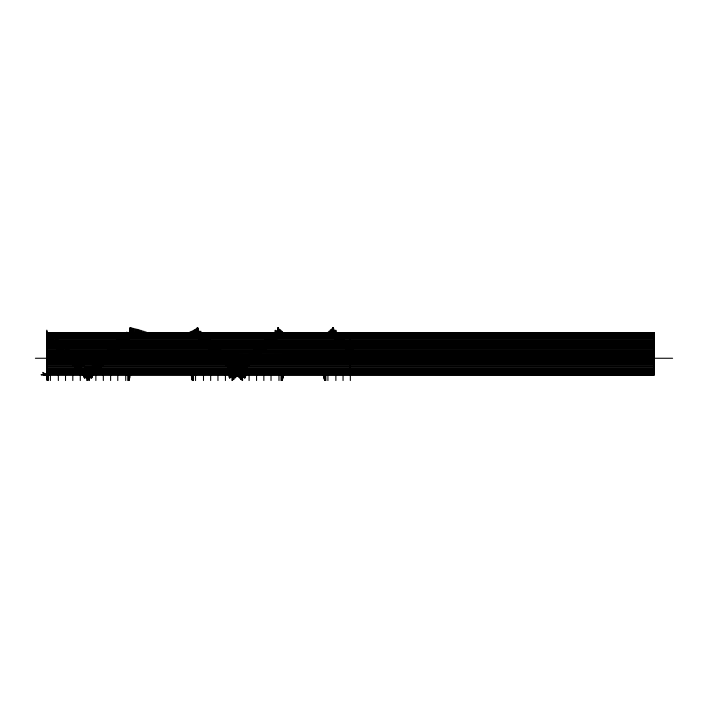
<?xml version="1.0" encoding="UTF-8"?>
<svg xmlns="http://www.w3.org/2000/svg" width="708" height="708" viewBox="0 0 708 708"><rect width="100%" height="100%" fill="white"/><g stroke="black" fill="none" stroke-linecap="round" stroke-linejoin="round"><path stroke-width="1.06" d="M46.834 330.132L46.825 333.45L50.781 336.627M47.002 338.53L47.011 331.07M47.25 339.274L47.25 332.495M47.436 339.583L47.436 333.698M62.985 355.151L63.056 349.54M64.101 356.266L64.162 350.646M64.809 356.982L64.879 351.363M65.499 357.673L65.57 352.053M66.127 358.301L66.198 352.673M66.614 358.788L66.685 353.159M67.756 359.921L67.826 354.292M68.083 360.248L68.154 354.62M68.623 360.797L68.694 355.159M69.322 361.496L69.322 355.912L74.906 355.912M69.88 362.062L69.88 356.469L75.473 356.469M70.402 362.584L70.464 356.938M71.313 363.496L71.313 357.903L76.907 357.903M71.835 364.018L71.897 358.372M72.579 364.762L72.641 359.106M73.535 365.717L73.597 360.062L79.128 360.133M74.331 366.505L74.384 360.85M74.968 367.142L75.021 361.487M75.526 367.718L75.588 362.054M76.384 368.576L76.437 362.903L81.978 362.983M77.384 369.567L77.429 363.903M78.234 370.426L78.287 364.753M79.349 371.541L79.385 365.859M80.225 372.417L80.261 366.735M81.358 373.559L81.393 367.868M82.402 374.603L82.429 368.903M83.429 375.638L83.456 369.93M83.96 376.169L83.987 370.461M84.73 376.93L84.748 371.222M85.606 377.798L85.615 372.081M86.385 378.576L86.385 372.859M89.757 378.576L89.766 372.833M90.544 377.798L90.553 372.045M91.412 376.93L91.429 371.178M92.182 376.169L92.208 370.408M92.713 375.629L92.739 369.868M93.748 374.603L93.783 368.833M94.792 373.559L94.837 367.779M95.943 372.417L95.996 366.629M96.828 371.532L96.881 365.744M97.943 370.417L98.014 364.62M98.793 369.558L98.872 363.753M99.793 368.558L99.881 362.744M100.651 367.7L100.748 361.885M101.226 367.133L101.324 361.301M101.864 366.487L101.97 360.664M102.66 365.7L102.766 359.868M103.616 364.735L103.74 358.894M104.368 363.992L104.492 358.142M104.89 363.469L105.032 357.62M105.811 362.558L105.952 356.69M106.333 362.036L106.483 356.168M106.899 361.469L107.05 355.602M107.598 360.761L107.758 354.894M108.138 360.222L108.306 354.345M108.466 359.894L108.643 354.009M109.607 358.752L109.793 352.858M110.094 358.266L110.289 352.363M110.722 357.637L110.926 351.734M111.422 356.938L111.625 351.026M112.13 356.221L112.351 350.31M113.245 355.106L113.475 349.186M114.439 353.911L114.687 347.982M115.227 353.124L115.484 347.185M116.13 352.23L116.395 346.274M116.829 351.522L117.103 345.566M117.873 350.478L118.165 344.513M118.687 349.672L118.979 343.699M119.59 348.77L119.891 342.787M120.413 347.929L120.732 341.946M121.245 347.106L121.572 341.106M122.077 346.274L122.413 340.274M122.962 345.389L122.962 339.813L128.723 333.981M124.068 344.274L124.44 338.256M124.82 343.522L125.201 337.486M125.856 342.486L126.254 336.442M126.431 341.911L126.829 335.866M127.343 340.999L127.75 334.946M128.298 340.044L128.298 334.477L122.714 334.477M126.281 333.07L130.228 333.114L130.228 327.53M201.391 333.194L197.444 333.158L197.444 327.565M350.354 348.071L350.354 345.575M350.336 333.158L350.336 380.55M134.272 328.53L134.263 333.99L134.263 332.742M349.469 344.778L349.469 352.283M234.985 378.249L234.994 371.16M239.534 378.24L239.543 371.116M333.264 334.185L333.291 327.592M348.469 343.876L348.46 351.372M278.129 333.645L278.164 327.521M347.681 343.168L347.672 350.664M135.325 334.247L135.361 328.795M346.504 342.114L346.486 349.61M235.835 370.373L235.817 377.461M238.72 370.337L238.702 377.452M333.512 335.477L333.565 328.078M345.593 341.3L345.575 348.796M136.379 333.424L136.423 329.07M344.592 340.389L344.557 347.894M343.654 339.557L343.619 347.053M137.21 333.636L137.281 329.291M236.729 376.585L236.764 369.488M237.808 369.479L237.782 376.585M342.725 338.716L342.69 346.212M197.621 334.149L197.727 327.689M277.934 334.734L278.04 327.751M333.857 337.132L333.937 329.255M341.814 337.884L341.76 345.389M138.104 333.884L138.193 329.539M236.968 375.824L237.003 368.718M237.587 368.709L237.552 375.815M340.822 336.999L340.769 344.495M138.91 334.105L139.016 329.769M236.401 375.293L236.445 368.187M238.171 368.169L238.127 375.275M339.521 343.38L339.583 335.884M129.9 335.203L130.042 327.848M338.734 335.123L338.672 342.61M139.857 333.282L139.954 330.034M239.286 367.116L239.233 374.231M334.132 338.247L334.229 330.548M337.583 334.079L337.512 341.575M235.357 367.16L235.304 374.258M336.946 333.503L336.875 340.999M140.919 333.601L141.025 330.353M197.762 334.99L197.948 327.963M335.937 332.592L335.849 340.088M240.339 373.178L240.41 366.054M141.857 333.884L141.981 330.645M234.268 366.125L234.198 373.213M277.704 335.964L277.899 328.317M334.778 339.123L334.875 331.627M129.608 336.565L129.945 328.282M142.972 334.238L143.113 331.008M241.561 372.019L241.64 364.886M232.985 372.063L233.074 364.983M144.06 333.503L144.167 331.344M242.508 371.125L242.596 363.992M232.056 371.187L232.153 364.116M145.122 333.857L145.237 331.707M197.93 335.99L198.196 328.432M243.8 362.859L243.694 370.001M129.865 328.751L129.608 333.3L125.652 335.654M146.087 334.194L146.211 332.043M244.614 369.134L244.729 361.983M230.985 363.009L230.879 370.063M245.809 360.965L245.685 368.125M230.091 362.151L229.967 369.213M246.738 360.098L246.596 367.257M247.349 359.514L247.216 366.682M277.394 337.504L277.678 329.547M248.048 358.868L247.897 366.036M129.458 337.194L129.768 329.415M228.923 368.204L229.056 361.16M248.756 365.24L248.906 358.062M228.011 367.346L228.153 360.31M198.125 337.008L198.479 329.193M249.951 357.08L249.782 364.266M227.41 366.779L227.56 359.744M250.756 356.319L250.579 363.514M251.322 355.797L251.136 362.983M226.887 359.106L226.728 366.142M252.314 354.858L252.128 362.062M252.694 361.531L252.88 354.327M253.499 353.752L253.296 360.965M226.064 358.328L225.896 365.346M254.057 360.248L254.261 353.035M254.853 352.487L254.641 359.699M254.995 359.363L255.207 352.15M225.064 357.372L224.887 364.39M129.281 338.052L129.644 330.317M256.446 350.991L256.225 358.221M256.747 357.726L256.977 350.495M224.1 363.638L224.294 356.637M257.668 349.858L257.429 357.089M258.181 356.381L258.42 349.15M223.542 363.124L223.746 356.115M258.951 355.664L259.199 348.424M277.483 330.831L277.138 338.486M260.411 347.292L260.155 354.531M222.578 362.204L222.799 355.212M261.447 353.327L261.712 346.07M262.296 352.531L262.579 345.274M222.029 361.682L222.25 354.69M263.562 344.362L263.279 351.619M264.031 350.911L264.323 343.646M221.436 361.115L221.657 354.133M265.173 349.858L265.465 342.584M266.049 349.035L266.35 341.76M220.692 360.416L220.931 353.434M267.031 348.124L267.341 340.84M268.252 339.999L267.934 347.283M198.842 330.539L198.39 338.22M220.117 359.868L220.365 352.894M269.155 339.159L268.836 346.442M269.739 345.61L270.067 338.318M219.772 359.549L220.029 352.575M270.704 344.716L271.031 337.415M271.907 343.592L272.253 336.291M272.739 342.822L273.084 335.521M273.863 341.787L274.217 334.468M274.492 341.203L274.846 333.884M218.577 358.407L218.843 351.442M275.837 332.964L275.483 340.283M276.881 331.99L276.518 339.318M218.073 357.921L218.347 350.956M217.418 357.292L217.701 350.336M216.692 356.593L216.984 349.646M215.94 355.885L216.241 348.938M129.042 339.035L129.449 331.733M214.772 354.77L215.09 347.84M213.524 353.575L213.851 346.654M212.701 352.788L213.046 345.876M211.772 351.894L212.126 344.991M211.037 351.195L211.4 344.3M210.329 343.265L209.957 350.15M198.594 338.99L199.107 331.813M209.108 349.345L209.497 342.46M208.17 348.442L208.577 341.575M207.311 347.61L207.727 340.752M206.453 346.778L206.878 339.929M205.603 345.964L206.037 339.114M204.683 345.079L205.134 338.238M203.541 343.973L204.001 337.141M202.754 343.212L203.231 336.397M201.692 342.185L202.178 335.371M201.099 341.619L201.594 334.813M200.152 340.707L200.665 333.911M199.691 332.972L199.169 339.751M129.281 332.981L124.891 337.831M85.81 376.939L107.598 355.186L102.005 355.186M104.182 358.593L110.722 352.053L105.138 352.053M107.466 355.31L118.687 344.097L113.094 344.097M115.634 347.132L124.82 337.946L119.236 337.946M121.9 340.858L126.431 336.344L120.847 336.344M84.712 377.984L88.668 374.081L88.668 380.311M229.879 377.984L233.835 374.081L233.835 379.594M231.029 376.7L236.738 371.302M229.649 377.966L240.339 367.903M237.605 370.488L244.614 363.885M241.729 366.602L247.216 361.434L241.623 361.434M243.95 364.514L251.136 357.761L245.552 357.761M125.086 337.459L129.042 333.742M248.172 360.549L253.296 355.743L247.703 355.743M250.101 358.744L257.429 351.885L251.844 351.885M254.225 354.885L260.155 349.336L254.561 349.336M257.491 351.832L263.279 346.433L257.685 346.433M260.075 349.425L267.934 342.114L262.341 342.114M264.881 344.964L268.836 341.283L263.243 341.283M84.482 377.966L88.438 374.302L88.376 379.577M265.774 344.132L275.483 335.141L269.89 335.141M272.562 337.849L276.518 334.176L270.925 334.176M331.742 333.742L334.902 330.937M273.182 337.079L277.138 333.61L271.545 333.61M331.786 330.866L331.902 333.592L335.849 330.158M84.27 377.789L88.226 374.488L88.226 379.152M229.436 377.789L233.392 374.488L233.392 379.152M125.325 336.813L129.281 333.53M273.438 336.318L277.394 333.406M125.502 336.229L129.458 333.397M332.096 329.45L332.185 333.362L336.141 330.565M84.04 377.399L87.987 374.665M229.197 377.399L233.144 374.665L233.144 378.709M200.824 331.22L196.868 333.318L196.567 328.645M200.063 331.663L196.107 333.734L195.833 329.034M199.497 331.964L196.337 333.618L198.7 332.397M83.818 376.86L87.765 374.806L87.765 379.577M228.967 376.86L232.923 374.806L232.923 379.577M195.293 329.326L195.541 334.034L197.957 332.787M273.757 335.158L277.704 333.211M125.785 335.114L129.741 333.229M332.592 327.919L332.636 333.114L336.592 331.68M196.904 327.963L197.089 333.211L201.045 331.91M125.953 334.424L129.9 333.167M273.978 334.247L277.934 333.132M61.003 353.177L61.074 347.566M83.526 375.975L87.473 374.921M228.675 375.975L232.622 374.921L232.622 380.311M60.109 352.283L60.171 346.672M59.41 351.584L59.472 345.982M57.622 344.132L57.56 349.734M56.72 343.23L56.667 348.832M332.857 327.538L332.875 333.052L336.831 332.433M55.065 341.575L55.012 347.177M54.189 340.76L54.189 346.354M53.312 339.875L53.312 345.469M274.182 333.441L278.129 333.087M52.206 338.769L52.206 344.362M51.454 338.017L51.454 343.61M50.418 336.99L50.418 342.575M49.852 336.415L49.852 342.008M130.776 374.895L128.803 374.957L128.803 380.541M284.014 374.895L282.032 374.957L282.032 380.541M591.118 333.822L594.278 333.751M584.781 333.822L602.72 333.495M575.285 333.831L624.89 333.141M646.758 333.123L649.634 333.07M565.789 333.813L654.431 333.034L654.431 374.939L41.312 374.859M648.103 333.114L654.431 333.034L629.111 333.114M642.829 333.123L654.431 333.034L492.972 333.813M552.072 333.813L620.668 333.202M526.743 333.822L654.431 333.034L647.05 333.114M640.713 333.114L654.431 333.034L632.271 333.114M638.607 333.114L654.431 333.034L635.439 333.079L654.431 333.034L637.545 333.114M459.828 333.459L559.347 333.176M226.985 333.167L113.2 333.309M127.449 333.397L312.432 333.079M151.167 333.495L46.578 333.335M310.051 333.167L317.184 333.158M317.184 333.344L46.578 333.822M616.349 333.07L46.578 333.034L46.693 379.223M611.597 333.07L625.863 333.052M122.679 333.937L578.33 333.937M587.826 333.105L616.349 333.061M155.893 333.955L65.623 333.999M255.429 333.742L383.833 333.583M381.453 333.618L455.085 333.45M592.578 333.105L521.415 333.264M89.412 334.061L103.678 334.043M424.242 333.548L483.52 333.371M255.526 353.009L46.578 353.204M654.431 355.912L46.578 355.912M208.037 333.813L46.578 333.034L174.274 333.822M103.695 333.318L108.448 333.318M390.966 333.07L46.578 333.256M573.577 333.229L578.33 333.238M272.12 333.211L278.518 333.132L278.518 331.698M302.909 333.123L654.431 333.256M123.865 333.397L131.219 333.309L131.219 332.149M203.709 333.388L196.868 333.318L196.868 330.282M273.341 333.326L278.934 333.326L278.934 329.822M621.111 333.061L654.431 333.344M46.578 333.45L75.145 333.592M123.696 333.53L131.803 333.433L131.803 332.247M271.801 333.406L279.2 333.521L279.2 329.096M654.431 333.468L592.578 333.574M46.578 333.601L52.596 333.601M127.042 333.61L132.626 333.61L132.626 332.415M203.975 333.592L198.39 333.592L202.346 336.813M635.386 333.831L367.169 333.335M644.908 333.618L654.431 333.618M123.449 333.742L133.396 333.787L133.396 332.565M204.187 333.778L196.107 333.734L196.107 330.716M654.431 333.84L592.587 334.034M46.578 334.008L79.898 334.07M123.263 333.928L128.847 333.928L128.847 339.459M654.431 334.008L621.111 334.07M46.578 334.087L56.1 334.087M644.908 334.087L654.431 334.087M204.754 334.335L199.169 334.335L213.073 347.716M46.578 334.557L654.431 334.557M200.152 335.291L205.745 335.291M121.749 335.433L127.343 335.433M46.578 335.512L654.431 335.512M268.898 336.061L274.492 336.061M201.099 336.203L206.683 336.203M46.578 336.415L654.431 336.415M268.27 336.636L273.863 336.636M201.692 336.769L207.276 336.769M120.272 336.919L125.856 336.919M46.578 336.99L654.431 336.99M267.146 337.672L272.739 337.672M202.754 337.805L208.347 337.805M56.074 338.017L654.431 338.017M46.578 338.017L57.038 338.017M203.541 338.566L209.126 338.566M266.323 338.433L271.907 338.433M56.074 338.769L654.431 338.769M118.484 338.707L124.068 338.707M46.578 338.769L57.799 338.769M265.111 339.557L270.704 339.557M204.683 339.672L210.267 339.672M46.578 339.875L654.431 339.875M117.369 339.813L122.962 339.813M264.146 340.451L269.739 340.451M205.603 340.557L211.188 340.557M46.578 340.76L654.431 340.76M116.484 340.707L122.077 340.707M56.074 341.583L654.431 341.583M206.453 341.389L212.037 341.389M46.578 341.583L60.605 341.583M115.661 341.53L121.245 341.53M207.311 342.212L212.904 342.212M46.578 342.415L654.431 342.415M114.829 342.362L120.413 342.362M61.428 342.415L55.835 342.415L55.835 348M261.438 342.955L267.031 342.955M208.17 343.053L213.763 343.053M46.578 343.247L654.431 343.247M113.997 343.194L119.59 343.194M260.456 343.858L266.049 343.858M209.108 343.955L214.701 343.955M46.578 344.141L654.431 344.141M259.579 344.672L265.173 344.672M112.289 344.902L117.873 344.902M215.542 344.761L209.957 344.761L227.498 361.531M46.578 344.946L654.431 344.946M63.95 344.946L58.366 344.946L58.366 350.54M258.447 345.734L264.031 345.734M211.037 345.814L216.63 345.814M46.578 345.991L654.431 345.991M59.41 345.991L64.994 345.991M111.245 345.946L116.829 345.946M211.772 346.513L217.356 346.513M46.578 346.69L654.431 346.69M110.537 346.654L116.13 346.654M60.109 346.69L65.694 346.69M212.701 347.416L218.294 347.416M256.712 347.345L262.296 347.345M46.578 347.593L654.431 347.593M109.643 347.548L115.227 347.548M61.003 347.593L66.596 347.593M255.854 348.132L261.447 348.132M213.524 348.203L219.117 348.203M46.578 348.371L654.431 348.371M67.384 348.371L61.791 348.371L61.791 353.965M108.855 348.336L114.439 348.336M65.578 349.566L654.431 349.566M214.772 349.398L220.365 349.398M46.578 349.566L68.579 349.566M107.66 349.531L113.245 349.531M253.367 350.46L258.951 350.46M46.578 350.681L654.431 350.681M106.545 350.646L112.13 350.646M215.94 350.513L221.533 350.513M64.101 350.672L69.685 350.672M216.692 351.23L222.277 351.23M252.597 351.177L258.181 351.177M46.578 351.389L654.431 351.389M105.828 351.363L111.422 351.363M65.578 352.088L654.431 352.088M217.418 351.929L223.011 351.929M46.578 352.088L71.092 352.088M218.073 352.557L223.666 352.557M251.163 352.513L256.747 352.513M46.578 352.717L654.431 352.717M104.51 352.681L110.094 352.681M250.632 353.009L654.431 353.204M218.577 353.053L224.171 353.053M66.614 353.195L72.207 353.195M104.023 353.168L109.607 353.168M219.772 354.195L225.365 354.195M249.411 354.15L254.995 354.15M46.578 354.336L654.431 354.336M102.881 354.31L108.466 354.31M102.545 354.637L108.138 354.637M220.117 354.522L225.71 354.522M46.578 354.664L654.431 354.664M68.083 354.664L73.676 354.664M220.692 355.071L226.277 355.071M248.464 355.035L254.057 355.035M46.578 355.212L654.431 355.212M221.436 355.77L227.02 355.77M101.306 355.885L106.899 355.885M222.029 356.336L227.613 356.336M247.101 356.31L252.694 356.31M46.578 356.469L654.431 356.469M100.748 356.451L106.333 356.451M46.578 356.991L654.431 356.991M100.217 356.974L105.811 356.974M222.578 356.859L228.171 356.859M223.542 357.779L229.135 357.779M46.578 357.912L654.431 357.912M99.306 357.894L104.89 357.894M170.053 358.354L227.038 358.301M35.4 358.257L672.6 358.257M46.578 358.434L77.42 358.425M98.775 358.407L104.368 358.407M625.943 358.425L654.431 358.434M75.075 359.168L654.431 359.168M46.578 359.168L78.172 359.168M98.031 359.151L103.616 359.151M231.481 360.018L225.896 360.018L239.251 372.691M243.163 360L248.756 360M46.578 360.133L654.431 360.133M97.067 360.115L102.66 360.115M75.075 360.921L654.431 360.921M46.578 360.921L79.915 360.921M96.27 360.912L101.864 360.912M46.578 361.558L654.431 361.558M95.642 361.549L101.226 361.549M227.41 361.452L232.994 361.452M46.578 362.133L654.431 362.133M95.067 362.115L100.651 362.115M228.011 362.027L233.596 362.027M46.578 362.983L654.431 362.983M94.208 362.974L99.793 362.974M46.578 363.983L654.431 363.983M77.384 363.983L82.969 363.983M93.208 363.974L98.793 363.974M46.578 364.841L654.431 364.841M78.234 364.841L83.827 364.841M92.35 364.832L97.943 364.832M46.578 365.956L654.431 365.956M232.056 365.877L242.508 365.868M46.578 366.832L654.431 366.832M232.985 366.762L241.561 366.753M84.571 367.974L654.431 367.974M46.578 367.974L86.951 367.974M89.208 367.974L94.792 367.974M46.578 369.018L654.431 369.018M233.64 368.957L240.888 368.957M46.578 370.054L654.431 370.054M232.534 370.001L241.986 370.001M46.578 370.585L654.431 370.585M83.96 370.585L92.182 370.576M46.578 371.346L654.431 371.346M84.73 371.346L91.412 371.346M46.578 372.213L654.431 372.213M84.951 372.204L91.19 372.213M46.578 372.992L654.431 372.992M229.392 372.957L234.985 372.957M239.534 372.957L245.118 372.957M46.578 373.435L654.431 373.435M46.578 373.877L654.431 373.877M46.578 374.081L654.431 374.081M46.578 374.302L654.431 374.302M46.578 374.488L654.431 374.488M46.578 374.665L654.431 374.665M41.099 374.753L654.431 374.806M371.93 333.07L587.826 333.318M597.322 333.326L602.074 333.326M60.861 333.043L70.384 333.043M79.907 333.07L108.439 333.096M367.169 333.141L400.471 333.176M549.851 333.503L616.341 333.45M103.687 333.096L132.184 333.149M333.84 333.627L260.163 333.477M371.93 333.645L459.819 333.769M535.646 333.937L611.597 333.99M286.271 333.565L136.927 333.167M407.489 358.248L597.446 358.416M450.332 333.273L521.415 333.441M469.298 333.707L526.159 333.831M127.431 333.141L151.158 333.194M53.967 333.114L46.578 333.034L125.723 333.831M68.738 333.114L46.578 333.034L60.295 333.114M58.189 333.114L46.578 333.034L59.242 333.114L46.578 333.034L55.02 333.114M56.074 333.096L46.578 333.034L71.906 333.114M337.008 333.07L333.052 333.043L333.052 327.45M62.41 333.114L46.578 333.034L65.578 333.114M46.578 333.034L63.463 333.114M77.181 333.149L148.946 333.813M80.349 333.202L135.228 333.813M96.182 333.459L116.227 333.822M51.383 333.07L54.259 333.123M105.678 333.734L109.899 333.822M322.875 374.895L324.857 374.957L324.857 380.541M190.514 374.895L192.488 374.957L192.488 380.541M43.383 374.824L47.33 374.957L47.33 380.541M274.35 332.769L278.306 332.725M197.621 333.176L201.576 333.902M333.264 333.061L337.22 333.866M127.263 332.477L131.219 333.309L131.157 327.839M127.847 332.601L131.803 333.433L131.75 327.963M128.679 332.769L132.626 333.61L132.6 328.149M129.44 332.937L133.396 333.787L133.378 328.326M130.307 333.123L133.272 333.769L131.369 333.371M126.484 332.247L130.431 333.141L130.431 332.096M43.144 373.93L47.1 374.921L47.1 380.329M245.844 375.975L241.888 374.921L241.888 380.311M88.668 374.921L92.624 375.975M274.562 331.981L278.518 333.132L278.394 327.769M197.762 333.211L201.718 334.512M333.512 333.141L337.468 334.796M42.949 373.187L46.905 374.859M197.93 333.282L201.886 335.176M245.552 376.86L241.596 374.806L241.596 379.577M88.376 374.806L92.332 376.86M42.737 372.381L46.693 374.753M198.125 333.388L202.081 335.911M274.978 330.751L278.934 333.326L278.669 329.025M333.857 333.335L337.813 336.017M245.322 377.399L241.375 374.665L241.375 378.709M92.102 377.399L88.155 374.665L88.155 378.709M275.244 330.255L279.2 333.521L278.872 330.282M245.083 377.789L241.136 374.488L241.136 379.152M91.872 377.789L87.916 374.488L87.916 379.152M334.132 333.539L338.088 336.858M276.129 330.919L279.297 333.592M276.784 331.459L279.943 334.141M334.778 334.114L342.628 341.141M47.002 333.601L50.958 337.123M339.521 338.371L354.301 351.611M198.594 333.778L202.559 337.406M244.871 377.966L240.915 374.302L240.915 379.488M91.651 377.966L87.703 374.302L87.703 379.488M236.968 370.532L243.481 376.691M236.401 370.001L240.348 373.736M224.1 358.31L228.834 362.806M47.25 333.822L51.197 337.654M244.641 377.984L240.693 374.081L240.693 379.594M91.429 377.984L87.473 374.081L87.473 380.311M47.436 334.008L51.383 337.955M90.341 376.939L47.994 334.557L47.994 340.15M279.766 331.194L280.085 334.264L280.085 329.592M280.43 331.751L280.634 333.795M194.523 329.733L194.7 333.512M193.815 330.105L193.965 333.893M193.001 330.521L193.098 333.371M192.01 331.017L192.08 333.875M191.036 331.494L191.072 333.406M130.343 327.689L130.431 333.141M190.257 331.866L190.275 333.787M278.262 327.521L278.306 333.087M189.417 332.264L189.425 334.194M343.053 374.957L343.053 380.55M335.875 374.957L335.875 380.55M332.875 332.141L332.875 333.052M332.636 331.025L332.636 333.114M332.185 329.362L332.185 333.362M331.902 328.689L331.902 333.592M330.946 329.468L330.946 333.45M330.255 330.087L330.255 334.07M329.264 330.972L329.264 333.955M328.353 331.786L328.353 333.769M327.919 374.957L327.919 380.55M325.892 374.957L325.892 380.55M325.105 374.957L325.105 380.55M324.618 374.921L324.618 380.329M324.432 374.859L324.432 379.922M324.211 374.753L324.211 379.223M324.025 374.629L324.025 378.444M323.821 374.461L323.821 377.408M283.058 374.461L283.058 377.408M282.855 374.629L282.855 378.444M282.669 374.753L282.669 379.223M282.527 331.627L282.527 333.503M282.457 374.859L282.457 379.922M282.262 374.921L282.262 380.329M281.784 374.957L281.784 380.55M281.669 330.901L281.669 333.725M281.014 374.957L281.014 380.55M280.74 330.132L280.74 333.875M278.979 374.957L278.979 380.55M271.022 374.957L271.022 380.55M263.854 374.957L263.854 380.55M256.561 374.957L256.561 380.55M249.092 374.957L249.092 380.55M242.57 374.957L242.57 380.55M233.605 374.302L233.605 379.488M231.941 374.957L231.941 380.55M225.427 374.957L225.427 380.55M217.958 374.957L217.958 380.55M210.665 374.957L210.665 380.55M203.497 374.957L203.497 380.55M197.089 331.194L197.089 333.211M195.541 331.043L195.541 334.034M195.55 374.957L195.55 380.55M194.744 331.486L194.744 333.468M194.01 331.893L194.01 333.857M193.523 374.957L193.523 380.55M193.16 332.353L193.16 334.3M192.744 374.957L192.744 380.55M192.257 374.921L192.257 380.329M192.063 374.859L192.063 379.922M191.85 374.753L191.85 379.223M191.664 374.629L191.664 378.444M191.461 374.461L191.461 377.408M129.838 374.461L129.838 377.408M129.626 374.629L129.626 378.444M129.44 374.753L129.44 379.223M129.228 374.859L129.228 379.922M129.033 374.921L129.033 380.329M128.546 374.957L128.546 380.55M127.767 374.957L127.767 380.55M125.741 374.957L125.741 380.55M117.785 374.957L117.785 380.55M110.616 374.957L110.616 380.55M103.324 374.957L103.324 380.55M95.863 374.957L95.863 380.55M89.341 374.957L89.341 380.55M86.801 374.957L86.801 380.55M80.278 374.957L80.278 380.55M72.809 374.957L72.809 380.55M65.517 374.957L65.517 380.55M58.339 374.957L58.339 380.55M50.392 374.957L50.392 380.55M48.941 335.512L48.941 341.097M48.365 374.957L48.365 380.55M47.586 374.957L47.586 380.55M46.905 372.496L46.905 379.922M46.825 333.061L46.825 374.939M654.431 333.034L644.935 333.079L654.431 333.061"/></g></svg>
